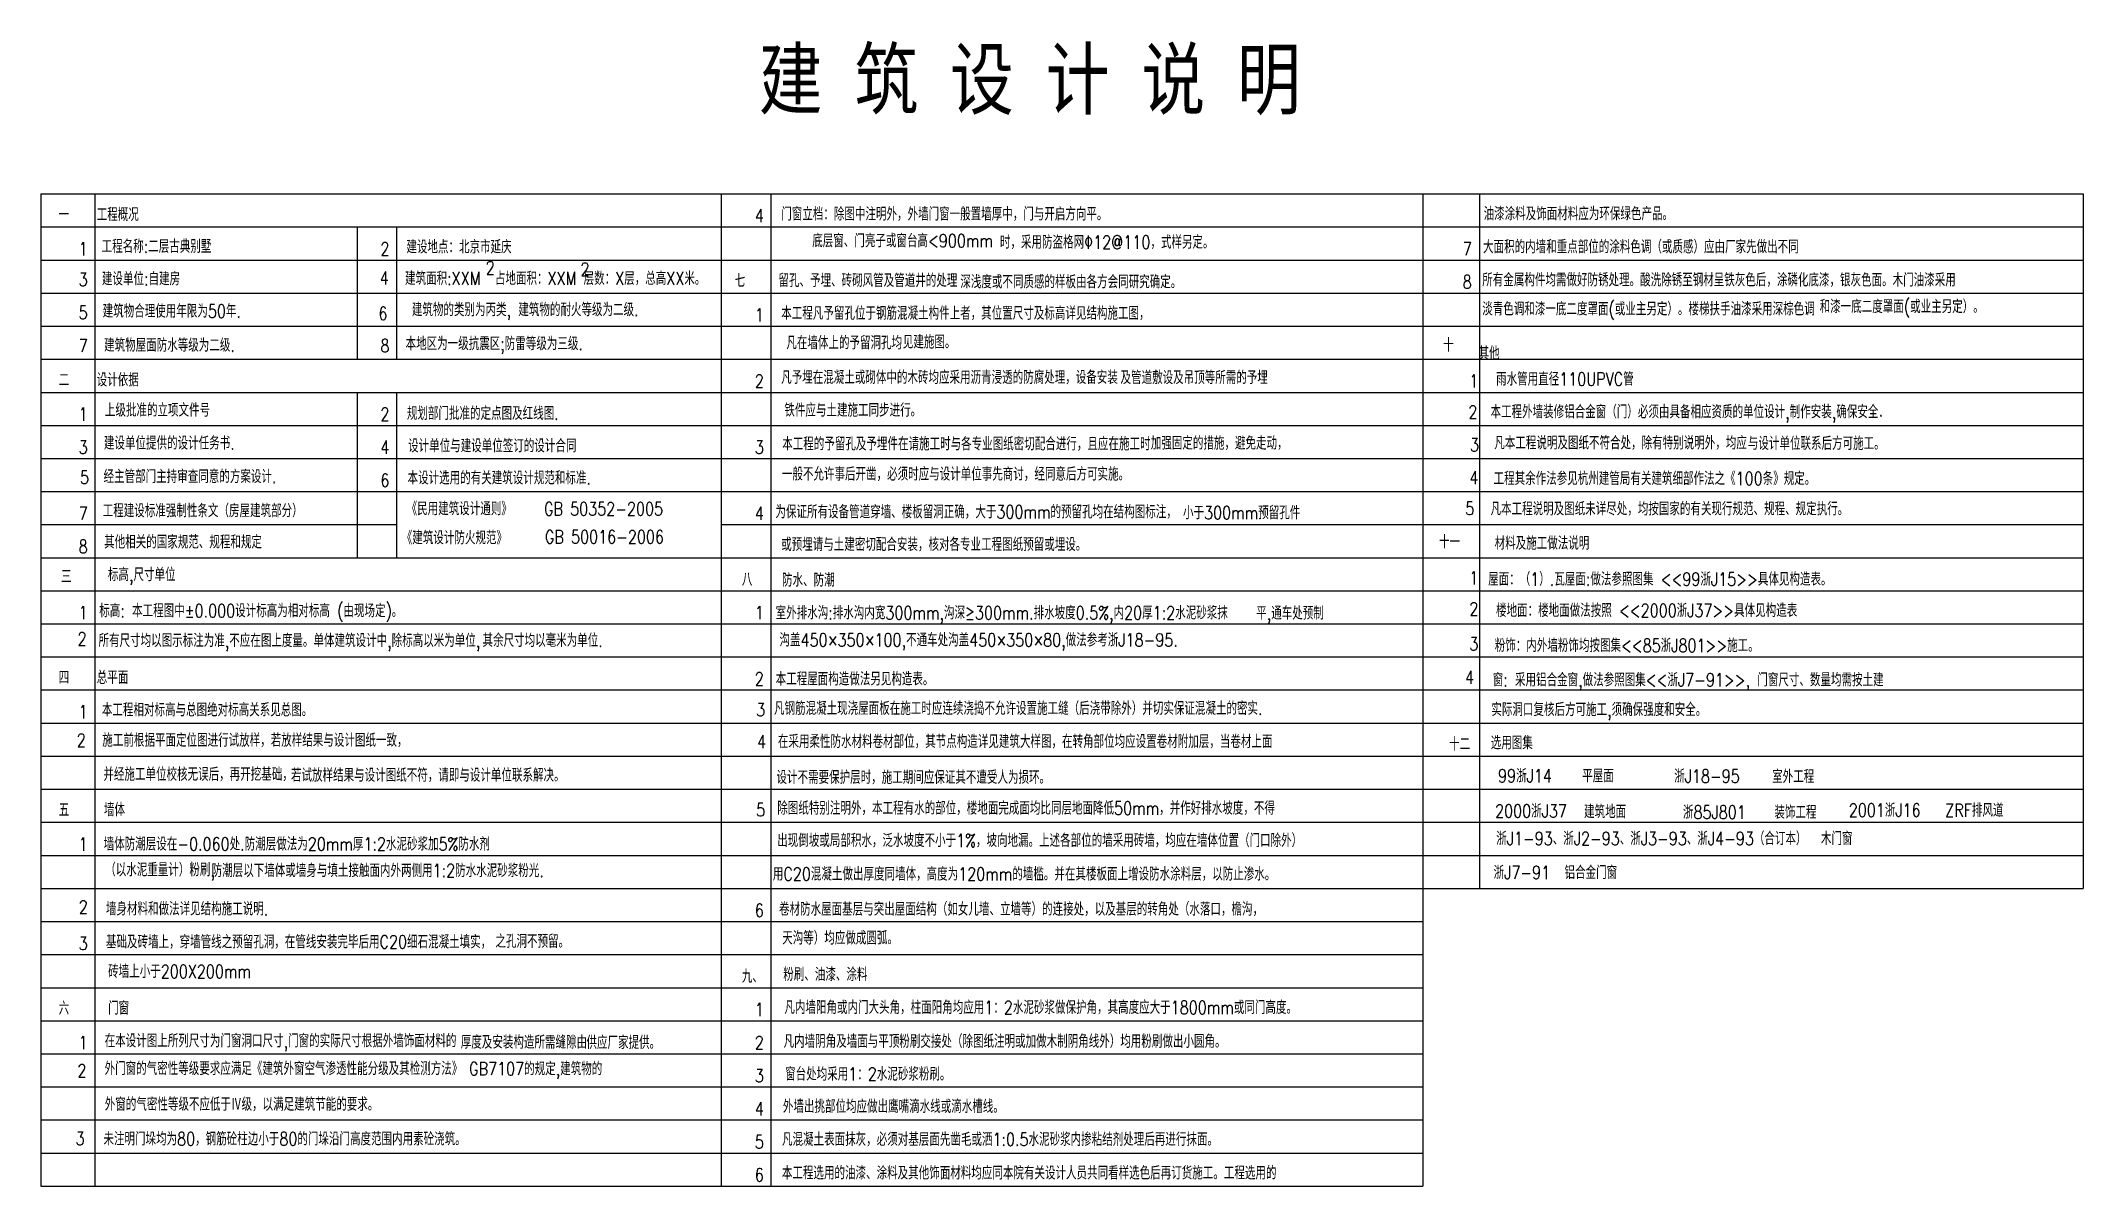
# Model space of a CAD drawing. Header units: millimetres. Extents: x 2282 to 41099, y 5329 to 27092.
import ezdxf

# ---------------------------------------------------------------- set-up
doc = ezdxf.new("R2010")
doc.units = ezdxf.units.MM
for name, color, linetype in [('COLUMN', 6, 'Continuous'), ('H2', 8, 'Continuous'), ('PUB_TEXT', 7, 'Continuous'), ('TEXT', 7, 'Continuous')]:
    doc.layers.add(name, color=color, linetype=linetype)
doc.styles.add('样式 2', font='SIMPLEX.shx', dxfattribs={"width": 0.8, "height": 250, "bigfont": 'HZTXT.shx'})
doc.styles.add('汉字', font='SimSun.ttf', dxfattribs={"width": 0.8, "height": 250})

msp = doc.modelspace()

# ---------------------------------------------------------------- linework, layer by layer
at = {"layer": 'H2'}
for p, q in [((2282, 24184), (41099, 24184)), ((2282, 24184), (41099, 24184)), ((2282, 24184), (2282, 5329)), ((3305, 24184), (3305, 5329)), ((15213, 24184), (15213, 5329)), ((16156, 24184), (16156, 5329)), ((28548, 24184), (28548, 5329)), ((29624, 24184), (29624, 10986)), ((41099, 24184), (41099, 10986)), ((2282, 23556), (41099, 23556)), ((8295, 23556), (8295, 21042)), ((9040, 23556), (9040, 21042)), ((2282, 22927), (41099, 22927)), ((2282, 22299), (41099, 22299)), ((2282, 21670), (41099, 21670)), ((2282, 21042), (41099, 21042)), ((2282, 20413), (41099, 20413)), ((8295, 20413), (8295, 17271)), ((9040, 20413), (9040, 17271)), ((2282, 19785), (41099, 19785)), ((2282, 19156), (41099, 19156)), ((2282, 18528), (8900, 18528)), ((2282, 18528), (9040, 18528)), ((9040, 18528), (41099, 18528)), ((2282, 17899), (8900, 17899)), ((2282, 17899), (9040, 17899)), ((15213, 17899), (41099, 17899)), ((2282, 17271), (41099, 17271)), ((2282, 16642), (41099, 16642)), ((2282, 16014), (41099, 16014)), ((2282, 15385), (41099, 15385)), ((2282, 14757), (41099, 14757)), ((2282, 14128), (41099, 14128)), ((2282, 13500), (41099, 13500)), ((2282, 12871), (41099, 12871)), ((2282, 12243), (41099, 12243)), ((2282, 11614), (41099, 11614)), ((2282, 10986), (41099, 10986)), ((2282, 10357), (28548, 10357)), ((2282, 9729), (28548, 9729)), ((2282, 9100), (28548, 9100)), ((2282, 9100), (28548, 9100)), ((2282, 8472), (28548, 8472)), ((2282, 8472), (28548, 8472)), ((2282, 7843), (28548, 7843)), ((2282, 7843), (28548, 7843)), ((2282, 7215), (28548, 7215)), ((2282, 7215), (28548, 7215)), ((2282, 6586), (28548, 6586)), ((2282, 6586), (28548, 6586)), ((2282, 5958), (28548, 5958)), ((2282, 5958), (28548, 5958)), ((2282, 5329), (28548, 5329)), ((2282, 5329), (28548, 5329))]:
    msp.add_line(p, q, dxfattribs=at)

# ---------------------------------------------------------------- texts
at = {"style": '样式 2', "width": 0.8}
for p in [(10738, 22652), (12539, 22627)]:
    msp.add_text('2', height=250, dxfattribs=at).set_placement(p)
at = {"layer": 'COLUMN', "char_height": 250, "attachment_point": 1, "style": '样式 2'}
for s, insert in [('{\\C7;底层窗、门亮子或窗台高<900mm}', (16944, 23419)), ('{\\C7;化底漆，银灰色面。木门油漆采用}', (35678, 22673)), ('{\\C7;与设计单位联系后方可施工。}', (34727, 19568)), ('{\\C7;其余尺寸均以毫米为单位.}', (10677, 15825)), ('{\\C7;厚度及安装构造所需缝隙由}', (10264, 8190))]:
    msp.add_mtext(s, dxfattribs=dict(at, insert=insert))
for s, insert, width in [('{\\C7;深浅度或不同质感的样板由各方会同研究确定。}', (19758, 22638), 17382.14), ('{\\C7;和漆一底二度罩面(或业主另定）。}', (36091, 22168), 9021.07), ('{\\C7;凡在墙体上的予留洞孔均}', (16451, 21480), 3098.19), ('{\\C7;及管道敷设及吊顶等所需的予埋}', (22803, 20819), 19351.85), ('{\\C7;加强固定的措施，避免走动，}', (23378, 19573), 3982.44), ('{\\C7;小于300mm预留孔件}', (23991, 18251), 4248.14), ('{\\C7;平,通车处预制}', (25381, 16343), 19186.22), ('{\\C7;浙J1-93、浙J2-93、浙J3-93、浙J4-93（合订本）  木门窗}', (29944, 12060), 8109.02), ('{\\C7;（以水泥重量计）粉刷,}', (3505, 11466), 8027.75), ('{\\C7;砖墙上小于200X200mm}', (3561, 9534), 9415.4), ('{\\C7;GB7107的规定,建筑物的}', (10422, 7685), 6961.15)]:
    msp.add_mtext(s, dxfattribs=dict(at, insert=insert, width=width))
at = {"layer": 'PUB_TEXT', "style": '汉字', "width": 0.8}
msp.add_text('建 筑 设 计 说 明', height=1111.55, dxfattribs=at).set_placement((15927, 25811))
at = {"layer": 'PUB_TEXT', "color": 0, "style": '样式 2', "width": 0.8}
for s, p in [('4', (15852, 23644, -2137)), ('门窗立档：除图中注明外，外墙门窗一般置墙厚中，门与开启方向平。', (16355, 23677)), ('油漆涂料及饰面材料应为环保绿色产品。', (29704, 23682)), ('工程名称:二层古典别墅  ', (3437, 23062)), ('建设地点：北京市延庆 ', (9230, 23052)), ('时，采用防盗格网\x8212@110，式样另定。', (20511, 23142)), ('大面积的内墙和重点部位的涂料色调（或质感）应由厂家先做出不同', (29693, 23054)), ('1', (3001, 23016, -2137)), ('2', (8736, 23016, -2137)), ('7', (29307, 23016, -2137)), ('3', (3001, 22432, -2137)), ('建设单位:自建房', (3443, 22446)), ('4', (8724, 22461, -2137)), ('建筑面积:XXM  占地面积：XXM 层数：X层，总高XX米。', (9204, 22453)), ('8', (29307, 22387, -2137)), ('所有金属构件均需做好防锈处理。酸洗除锈至钢材呈铁灰色后，涂磷', (29679, 22425)), (' 建筑物的类别为丙类, 建筑物的耐火等级为二级.', (9197, 21859)), ('淡青色调和漆一底二度罩面(或业主另定）。楼梯扶手油漆采用深棕色调', (29678, 21873)), ('5', (3001, 21804, -2137)), ('建筑物合理使用年限为50年.', (3457, 21832)), ('6', (8698, 21788, -2137)), ('1', (15852, 21759, -2137)), ('本工程凡予留孔位于钢筋混凝土构件上者，其位置尺寸及标高详见结构施工图，', (16355, 21791)), ('7', (3001, 21175, -2137)), ('建筑物屋面防水等级为二级.', (3484, 21184)), ('8', (8736, 21175, -2137)), ('本地区为一级抗震区;防雷等级为三级.', (9214, 21214, 21432)), ('见建施图。', (18666, 21245)), ('2', (15852, 20502, -2137)), ('凡予埋在混凝土或砌体中的木砖均应采用沥青浸透的防腐处理，设备安装', (16353, 20572)), ('1', (29433, 20502, -2137)), ('雨水管用直径110UPVC管', (29941, 20540)), ('上级批准的立项文件号', (3499, 19950)), ('铁件应与土建施工同步进行。', (16414, 19949)), ('本工程外墙装修铝合金窗（门）必须由具备相应资质的单位设计,制作安装,确保安全．', (29836, 19919)), ('1', (3001, 19873, -2137)), ('2', (8736, 19873, -2137)), ('规划部门批准的定点图及红线图.', (9239, 19889)), ('2', (29414, 19914, -2137)), ('3', (3001, 19245, -2137)), ('建设单位提供的设计任务书.', (3481, 19324)), ('4', (8736, 19245, -2137)), ('设计单位与建设单位签订的设计合同', (9262, 19272)), ('3', (15852, 19245, -2137)), ('本工程的予留孔及予埋件在请施工时与各专业图纸密切配合进行，且应在施工时', (16373, 19309)), ('3', (29446, 19292, -2137)), ('凡本工程说明及图纸不符合处，除有特别说明外，均应', (29907, 19327)), ('5', (3027, 18674, -2137)), ('经主管部门主持审查同意的方案设计.', (3474, 18688)), ('6', (8736, 18616, -2137)), ('本设计选用的有关建筑设计规范和标准.', (9252, 18662)), ('一般不允许事后开凿，必须时应与设计单位事先商讨，经同意后方可实施。', (16366, 18735)), ('4', (29433, 18666, -2137)), ('工程其余作法参见杭州建管局有关建筑细部作法之《100条》规定。', (29894, 18651)), ('工程建设标准强制性条文（房屋建筑部分）', (3458, 18039)), ('《民用建筑设计通则》    ', (9234, 18077, -2137)), ('GB 50352-2005', (11845, 18075, -2137)), ('为保证所有设备管道穿墙、楼板留洞正确，大于300mm的预留孔均在结构图标注，', (16244, 18017)), ('5', (29356, 18083, -2137)), ('凡本工程说明及图纸未详尽处，均按国家的有关现行规范、规程、规定执行。', (29835, 18075)), ('7', (3001, 17988, -2137)), ('4', (15852, 17988, -2137)), ('8', (3001, 17359, -2137)), ('其他相关的国家规范、规程和规定', (3485, 17444, -2137)), ('《建筑设计防火规范》    ', (9142, 17525, -2137)), ('   GB 50016-2006', (11415, 17542, -2137)), ('或预埋请与土建密切配合安装，核对各专业工程图纸预留或埋设。', (16353, 17398)), ('1', (29433, 16760, -2137)), ('屋面：（1）.瓦屋面:做法参照图集 <<99浙J15>>具体见构造表。', (29791, 16739)), ('1', (3001, 16102, -2137)), ('标高: 本工程图中%%P0.000设计标高为相对标高 (由现场定)。', (3393, 16138)), ('1', (15852, 16102, -2137)), ('室外排水沟:排水沟内宽300mm,沟深≥300mm.排水坡度0.5%%%,内20厚1:2水泥砂浆抹', (16248, 16099)), ('2', (29433, 16172, -2137)), ('楼地面：楼地面做法按照 <<2000浙J37>>具体见构造表', (29940, 16144)), ('2', (2980, 15605, -2137)), ('所有尺寸均以图示标注为准,不应在图上度量。单体建筑设计中,除标高以米为单位,', (3378, 15572)), ('沟盖450×350×100,不通车处沟盖450×350×80,做法参考浙J18-95.', (16321, 15583)), ('3', (29433, 15508, -2137)), ('粉饰：内外墙粉饰均按图集<<85浙J801>>施工。', (29916, 15479)), ('2', (15852, 14845, -2137)), ('本工程屋面构造做法另见构造表。', (16248, 14842)), ('4', (29352, 14872, -2137)), ('窗: 采用铝合金窗,做法参照图集<<浙J7-91>>, 门窗尺寸、数量均需按土建 ', (29878, 14825)), ('1', (3001, 14216, -2137)), ('本工程相对标高与总图绝对标高关系见总图。    ', (3442, 14254, 1158)), ('3', (15878, 14258, -2137)), ('凡钢筋混凝土现浇屋面板在施工时应连续浇捣不允许设置施工缝（后浇带除外）并切实保证混凝土的密实.', (16217, 14283)), (' 实际洞口复核后方可施工,须确保强度和安全。', (29714, 14260)), ('2', (2965, 13677, -2778)), ('施工前根据平面定位图进行试放样，若放样结果与设计图纸一致，', (3451, 13677, -2137)), ('4', (15895, 13651, -2137)), ('在采用柔性防水材料卷材部位，其节点构造详见建筑大样图，在转角部位均应设置卷材附加层，当卷材上面', (16291, 13653)), (' 若试放样结果与设计图纸不符，请即与设计单位联系解决。', (6899, 13013, -2137)), ('设计不需要保护层时，施工期间应保证其不遭受人为损环。', (16264, 12972)), ('99浙J14', (29979, 13000)), ('平屋面', (31578, 13000)), ('浙J18-95      ', (33327, 12995)), ('室外工程', (35188, 12987)), ('5', (15878, 12357, -2137)), ('除图纸特别注明外，本工程有水的部位，楼地面完成面均比同层地面降低50mm，并作好排水坡度，不得', (16280, 12387)), ('2000浙J37', (29922, 12332)), ('建筑地面', (31613, 12320)), ('浙85J801   ', (33493, 12309)), ('装饰工程', (35231, 12309)), ('2001浙J16', (36645, 12348)), ('ZRF排风道', (38479, 12346)), ('出现倒坡或局部积水，泛水坡度不小于1%，坡向地漏。上述各部位的墙采用砖墙，均应在墙体位置（门口除外）', (16278, 11773)), ('1', (3001, 11702, -2137)), ('墙体防潮层设在-0.060处.防潮层做法为20mm厚1:2水泥砂浆加5%%%防水剂', (3476, 11705)), ('防潮层以下墙体或墙身与填土接触面内外两侧用1:2防水水泥砂浆粉光.', (5528, 11201)), ('用C20混凝土做出厚度同墙体，高度为120mm的墙槛。并在其楼板面上增设防水涂料层，以防止渗水。', (16195, 11135)), ('浙J7-91  铝合金门窗', (29894, 11164)), ('2', (3004, 10508, -2137)), ('墙身材料和做法详见结构施工说明.', (3519, 10473)), ('6', (15852, 10445, -2137)), ('卷材防水屋面基层与突出屋面结构（如女儿墙、立墙等）的连接处，以及基层的转角处（水落口，檐沟，', (16312, 10468)), ('基础及砖墙上，穿墙管线之预留孔洞，在管线安装完毕后用C20细石混凝土填实，', (3519, 9845)), ('之孔洞不预留。', (10922, 9856)), ('天沟等）均应做成圆弧。', (16373, 9920)), ('3', (3001, 9817, -2137)), ('1', (15852, 8560, -2137)), ('凡内墙阳角或内门大头角，柱面阳角均应用1：2水泥砂浆做保护角，其高度应大于1800mm或同门高度。', (16414, 8600)), ('1', (3001, 7931, -2137)), ('在本设计图上所列尺寸为门窗洞口尺寸,门窗的实际尺寸根据外墙饰面材料的', (3495, 7966)), ('供应厂家提供。', (12652, 7934)), ('2', (15852, 7931, -2137)), ('凡内墙阴角及墙面与平顶粉刷交接处（除图纸注明或加做木制阴角线外）均用粉刷做出小圆角。', (16399, 7956)), ('2', (2977, 7398, -2137)), ('外门窗的气密性等级要求应满足《建筑外窗空气渗透性能分级及其检测方法》', (3493, 7439)), ('3', (15852, 7303, -2137)), ('窗台处均采用1：2水泥砂浆粉刷。', (16428, 7334)), ('外窗的气密性等级不应低于Ⅳ级，以满足建筑节能的要求。', (3497, 6760)), ('外墙出挑部位均应做出鹰嘴滴水线或滴水槽线。', (16386, 6719)), ('4', (15852, 6674, -2137)), ('3', (2943, 6110, -2137)), ('未注明门垛均为80，钢筋砼柱边小于80的门垛沿门高度范围内用素砼浇筑。', (3472, 6102)), ('5', (15852, 6046, -2137)), ('凡混凝土表面抹灰，必须对基层面先凿毛或洒1:0.5水泥砂浆内掺粘结剂处理后再进行抹面。', (16369, 6093)), ('6', (15852, 5417, -2137)), ('本工程选用的油漆、涂料及其他饰面材料均应同本院有关设计人员共同看样选色后再订货施工。工程选用的', (16367, 5455))]:
    msp.add_text(s, height=250, dxfattribs=at).set_placement(p)
at = {"layer": 'PUB_TEXT', "color": 0, "insert": (3471, 13280), "char_height": 250, "width": 5754.93, "attachment_point": 1, "style": '样式 2'}
msp.add_mtext('{\\C7;并经施工单位校核无误后，再开挖基础， }', dxfattribs=at)
at = {"layer": 'TEXT', "linetype": 'Continuous', "style": '样式 2', "width": 0.8}
for s, p in [('一', (2621, 23668, -2137)), ('工程概况', (3344, 23668, -2137)), ('七', (15471, 22411, -2137)), ('留孔、予埋、砖砌风管及管道井的处理', (16302, 22414)), ('十', (28936, 21188, -2137)), ('其他', (29608, 21032, -2137)), ('二', (2621, 20525, -2137)), ('设计依据', (3344, 20525, -2137)), ('十一', (28859, 17447, -2137)), ('材料及施工做法说明', (29914, 17422)), ('标高,尺寸单位', (3557, 16825)), ('三', (2666, 16789)), ('八', (15606, 16735, -2137)), ('防水、防潮', (16369, 16721)), ('总平面', (3344, 14869, -2137)), ('四', (2621, 14869, -2137)), ('十二', (29048, 13607, -2137)), ('选用图集', (29840, 13628)), ('五', (2621, 12355, -2137)), ('墙体', (3481, 12358)), ('九、', (15606, 9193, -2137)), ('粉刷、油漆、涂料', (16393, 9227)), ('六', (2621, 8584, -2137)), ('门窗', (3561, 8588))]:
    msp.add_text(s, height=250, dxfattribs=at).set_placement(p)

doc.saveas('drawing.dxf')
